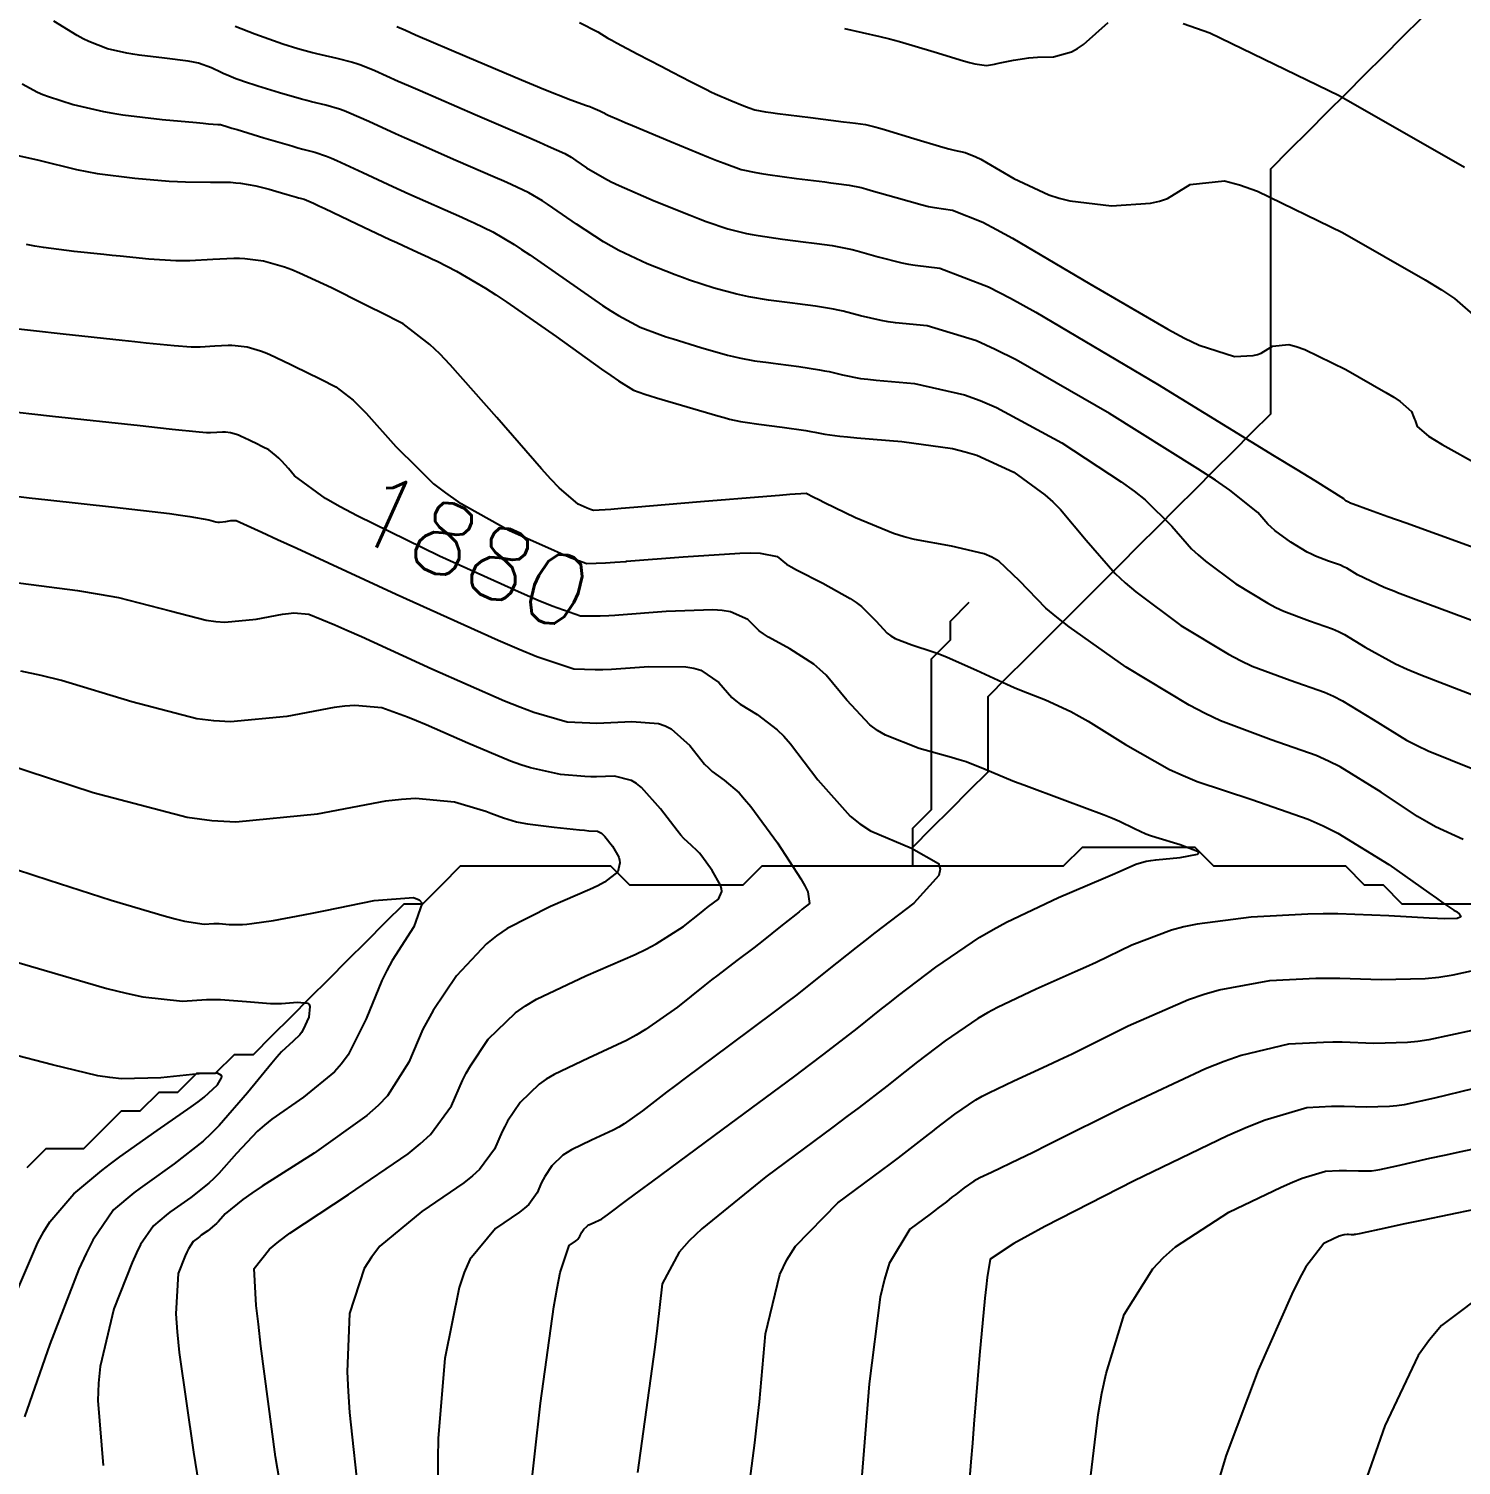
# Model space of a CAD drawing. Header units: metres. Extents: x 837117 to 838479, y 1189012 to 1191015.
# Drawn here: x 838289.9 to 838366, y 1189108.7 to 1189184.9 of the extents above; entities that cross this region are included whole.
import ezdxf

# ---------------------------------------------------------------- set-up
doc = ezdxf.new("R2010")
doc.units = ezdxf.units.M
doc.header["$LTSCALE"] = 0.3
for name, color, linetype in [('COTAS 10', 1, 'Continuous'), ('COTAS INT', 252, 'Continuous'), ('DRENAJE', 5, 'Continuous')]:
    doc.layers.add(name, color=color, linetype=linetype)
doc.styles.get("Standard").update_dxf_attribs({"font": 'simplex.shx'})

msp = doc.modelspace()

# ---------------------------------------------------------------- linework, layer by layer
at = {"layer": 'COTAS 10'}
for points in [[(838367.559, 1189153.093), (838363.411, 1189154.628), (838362.572, 1189154.954), (838362.47, 1189154.996), (838361.868, 1189155.238), (838360.444, 1189155.908), (838359.876, 1189156.257), (838359.712, 1189156.339), (838359.545, 1189156.414), (838358.915, 1189156.633), (838358.212, 1189156.896), (838357.998, 1189156.999), (838357.775, 1189157.116), (838356.901, 1189157.646), (838356.067, 1189158.262), (838355.87, 1189158.432), (838355.688, 1189158.602), (838355.151, 1189159.216), (838353.677, 1189160.395), (838352.905, 1189160.922), (838351.974, 1189161.535), (838347.294, 1189164.47), (838342.335, 1189167.313), (838341.228, 1189167.867), (838340.236, 1189168.32), (838337.618, 1189169.117), (838335.939, 1189169.281), (838335.541, 1189169.337), (838335.171, 1189169.396), (838334.075, 1189169.645), (838333.157, 1189169.893), (838332.9, 1189169.951), (838332.642, 1189170.005), (838331.697, 1189170.162), (838330.734, 1189170.289), (838330.464, 1189170.324), (838330.192, 1189170.359), (838329.198, 1189170.484), (838328.146, 1189170.657), (838327.837, 1189170.722), (838327.521, 1189170.794), (838326.318, 1189171.116), (838325.011, 1189171.539), (838324.63, 1189171.674), (838324.24, 1189171.818), (838322.763, 1189172.403), (838321.254, 1189173.115), (838320.845, 1189173.338), (838320.439, 1189173.572), (838319.004, 1189174.513), (838317.758, 1189175.385), (838317.472, 1189175.576), (838317.21, 1189175.745), (838316.477, 1189176.176), (838315.54, 1189176.615), (838315.149, 1189176.789), (838314.702, 1189176.987), (838312.614, 1189177.895), (838310.409, 1189178.854), (838309.888, 1189179.085), (838309.406, 1189179.301), (838307.99, 1189179.953), (838306.933, 1189180.424), (838306.678, 1189180.524), (838306.439, 1189180.612), (838305.711, 1189180.821), (838304.955, 1189180.999), (838304.699, 1189181.067), (838304.422, 1189181.143), (838303.251, 1189181.484), (838302.103, 1189181.838), (838301.84, 1189181.921), (838301.601, 1189181.998), (838300.938, 1189182.223), (838300.431, 1189182.424), (838300.291, 1189182.485), (838300.15, 1189182.549), (838299.643, 1189182.801), (838298.951, 1189183.043), (838298.695, 1189183.101), (838298.41, 1189183.155), (838297.145, 1189183.317), (838295.8, 1189183.477), (838295.464, 1189183.529), (838295.145, 1189183.586), (838294.124, 1189183.819), (838293.13, 1189184.2), (838292.828, 1189184.349), (838292.514, 1189184.517), (838291.28, 1189185.282)], [(838316.503, 1189106.588), (838317.094, 1189111.955), (838317.805, 1189117.071), (838317.975, 1189118.069), (838318.134, 1189118.885), (838318.614, 1189120.32), (838318.95, 1189120.55), (838319.018, 1189120.605), (838319.076, 1189120.658), (838319.194, 1189120.819), (838319.255, 1189120.961), (838319.276, 1189121.002), (838319.3, 1189121.042), (838319.4, 1189121.193), (838319.552, 1189121.34), (838319.609, 1189121.379), (838319.671, 1189121.417), (838319.948, 1189121.548), (838320.249, 1189121.687), (838320.328, 1189121.731), (838320.403, 1189121.776), (838320.659, 1189121.956), (838321.737, 1189122.765), (838322.332, 1189123.207), (838323.056, 1189123.742), (838326.74, 1189126.462), (838330.588, 1189129.317), (838331.415, 1189129.937), (838332.139, 1189130.484), (838333.893, 1189131.844), (838335.192, 1189132.878), (838335.629, 1189133.219), (838336.1, 1189133.583), (838338.082, 1189135.097), (838340.416, 1189136.678), (838341.11, 1189137.085), (838341.825, 1189137.478), (838344.576, 1189138.787), (838346.961, 1189139.803), (838347.444, 1189140.01), (838347.85, 1189140.186), (838348.677, 1189140.558), (838349.237, 1189140.712), (838349.475, 1189140.751), (838349.748, 1189140.789), (838351.033, 1189140.913), (838351.958, 1189141.086), (838352.005, 1189141.154), (838351.96, 1189141.232), (838351.039, 1189141.586), (838349.747, 1189141.969), (838349.467, 1189142.063), (838349.221, 1189142.154), (838348.616, 1189142.439), (838347.814, 1189142.824), (838347.445, 1189142.976), (838347.012, 1189143.148), (838344.914, 1189143.936), (838342.737, 1189144.747), (838342.254, 1189144.933), (838341.822, 1189145.104), (838340.695, 1189145.582), (838339.675, 1189145.98), (838339.312, 1189146.099), (838338.914, 1189146.221), (838337.182, 1189146.696), (838335.4, 1189147.393), (838334.971, 1189147.655), (838334.569, 1189147.947), (838333.345, 1189149.251), (838332.248, 1189150.582), (838331.926, 1189150.891), (838331.595, 1189151.173), (838330.331, 1189151.978), (838329.188, 1189152.603), (838328.934, 1189152.772), (838328.705, 1189152.94), (838328.104, 1189153.531), (838327.178, 1189153.949), (838326.746, 1189154.008), (838326.237, 1189154.041), (838323.764, 1189153.954), (838321.258, 1189153.765), (838321.05, 1189153.753), (838320.729, 1189153.734), (838320.272, 1189153.713), (838319.216, 1189153.715), (838317.712, 1189154.242), (838316.972, 1189154.551), (838316.093, 1189154.932), (838311.748, 1189156.898), (838307.368, 1189159.031), (838306.467, 1189159.516), (838305.7, 1189159.956), (838304.052, 1189161.167), (838303.721, 1189161.542), (838303.375, 1189161.931), (838303.22, 1189162.09), (838303.079, 1189162.227), (838302.687, 1189162.529), (838302.345, 1189162.702), (838302.236, 1189162.757), (838302.119, 1189162.815), (838301.645, 1189163.05), (838301.18, 1189163.265), (838301.069, 1189163.31), (838300.965, 1189163.349), (838300.657, 1189163.44), (838300.388, 1189163.474), (838300.309, 1189163.477), (838300.229, 1189163.479), (838299.922, 1189163.462), (838299.586, 1189163.444), (838299.486, 1189163.443), (838299.384, 1189163.445), (838298.991, 1189163.47), (838297.548, 1189163.621), (838296.783, 1189163.704), (838295.86, 1189163.803), (838291.208, 1189164.308), (838286.511, 1189164.833)], [(838289.299, 1189140.281), (838290.159, 1189139.992), (838291.034, 1189139.701), (838294.317, 1189138.647), (838297.132, 1189137.807), (838297.712, 1189137.651), (838298.204, 1189137.53), (838299.259, 1189137.37), (838299.759, 1189137.405), (838299.902, 1189137.406), (838300.047, 1189137.403), (838300.586, 1189137.363), (838301.28, 1189137.356), (838301.523, 1189137.375), (838301.787, 1189137.402), (838302.924, 1189137.573), (838304.523, 1189137.874), (838305.078, 1189137.983), (838305.683, 1189138.104), (838308.271, 1189138.634), (838310.364, 1189138.785), (838310.655, 1189138.667), (838310.821, 1189138.48), (838310.379, 1189137.226), (838309.226, 1189135.441), (838308.943, 1189134.919), (838308.676, 1189134.385), (838307.843, 1189132.357), (838306.891, 1189130.436), (838306.549, 1189129.971), (838306.173, 1189129.534), (838304.53, 1189128.193), (838302.848, 1189127.034), (838302.447, 1189126.711), (838302.075, 1189126.388), (838300.964, 1189125.214), (838300.029, 1189124.139), (838299.768, 1189123.878), (838299.506, 1189123.632), (838298.551, 1189122.878), (838297.662, 1189122.252), (838297.441, 1189122.088), (838297.231, 1189121.927), (838296.564, 1189121.378), (838295.881, 1189120.382), (838295.66, 1189119.94), (838295.426, 1189119.425), (838294.469, 1189116.966), (838293.744, 1189113.908), (838293.656, 1189113.016), (838293.618, 1189112.104), (838293.887, 1189108.648)], [(838346.113, 1189106.662), (838346.681, 1189111.369), (838346.883, 1189112.493), (838347.105, 1189113.538), (838348.067, 1189116.662), (838349.583, 1189119.086), (838350.153, 1189119.69), (838350.789, 1189120.264), (838353.628, 1189122.097), (838356.401, 1189123.428), (838356.994, 1189123.687), (838357.512, 1189123.898), (838358.752, 1189124.265), (838359.476, 1189124.302), (838359.668, 1189124.305), (838359.856, 1189124.305), (838360.507, 1189124.281), (838361.198, 1189124.296), (838361.412, 1189124.32), (838361.636, 1189124.354), (838362.527, 1189124.547), (838364.286, 1189124.956), (838365.057, 1189125.124), (838365.952, 1189125.316), (838370.21, 1189126.211)]]:
    msp.add_lwpolyline(points, dxfattribs=at)
at = {"layer": 'COTAS INT'}
for points in [[(838319.165, 1189185.208), (838320.139, 1189184.712), (838320.676, 1189184.386), (838320.892, 1189184.264), (838321.137, 1189184.129), (838322.268, 1189183.528), (838323.498, 1189182.885), (838323.807, 1189182.724), (838324.102, 1189182.571), (838325.053, 1189182.076), (838325.905, 1189181.65), (838326.138, 1189181.539), (838326.369, 1189181.432), (838327.195, 1189181.071), (838327.887, 1189180.787), (838328.035, 1189180.728), (838328.163, 1189180.678), (838328.468, 1189180.569), (838329.031, 1189180.474), (838329.321, 1189180.433), (838329.671, 1189180.386), (838331.421, 1189180.164), (838333.167, 1189179.947), (838333.515, 1189179.904), (838333.803, 1189179.868), (838334.351, 1189179.798), (838334.843, 1189179.671), (838335.096, 1189179.599), (838335.398, 1189179.51), (838336.911, 1189179.056), (838338.448, 1189178.601), (838338.766, 1189178.513), (838339.038, 1189178.441), (838339.631, 1189178.314), (838340.203, 1189178.089), (838340.461, 1189177.954), (838340.763, 1189177.789), (838342.213, 1189176.93), (838344.064, 1189176.062), (838344.617, 1189175.891), (838345.189, 1189175.749), (838347.402, 1189175.486), (838349.46, 1189175.618), (838349.933, 1189175.726), (838350.364, 1189175.864), (838351.573, 1189176.619), (838353.382, 1189176.809), (838354.191, 1189176.591), (838355.134, 1189176.255), (838359.655, 1189174.066), (838364.04, 1189171.563), (838364.898, 1189171.029), (838365.601, 1189170.565), (838366.854, 1189169.462)], [(838333.236, 1189184.888), (838335.107, 1189184.47), (838335.623, 1189184.339), (838336.138, 1189184.201), (838337.989, 1189183.646), (838339.536, 1189183.172), (838339.859, 1189183.086), (838340.137, 1189183.018), (838340.763, 1189182.935), (838341.183, 1189183.003), (838341.332, 1189183.03), (838341.495, 1189183.061), (838342.202, 1189183.206), (838343.011, 1189183.337), (838343.239, 1189183.36), (838343.469, 1189183.377), (838344.313, 1189183.389), (838345.279, 1189183.653), (838345.585, 1189183.828), (838345.909, 1189184.047), (838347.218, 1189185.207)], [(838351.189, 1189185.164), (838352.619, 1189184.656), (838359.476, 1189181.336), (838366.128, 1189177.539)], [(838300.892, 1189185.016), (838301.942, 1189184.601), (838302.931, 1189184.25), (838303.183, 1189184.164), (838303.427, 1189184.082), (838304.229, 1189183.827), (838304.997, 1189183.613), (838305.218, 1189183.556), (838305.444, 1189183.502), (838306.291, 1189183.316), (838307.131, 1189183.109), (838307.352, 1189183.041), (838307.569, 1189182.967), (838308.308, 1189182.662), (838309.555, 1189182.099), (838310.091, 1189181.863), (838310.71, 1189181.593), (838313.635, 1189180.327), (838316.473, 1189179.101), (838317.037, 1189178.856), (838317.505, 1189178.652), (838318.392, 1189178.254), (838318.726, 1189178.058), (838318.846, 1189177.98), (838318.977, 1189177.893), (838319.545, 1189177.495), (838320.487, 1189176.946), (838320.853, 1189176.764), (838321.264, 1189176.569), (838323.13, 1189175.754), (838325.045, 1189174.979), (838325.487, 1189174.808), (838325.892, 1189174.656), (838327.035, 1189174.267), (838328.024, 1189174.021), (838328.332, 1189173.959), (838328.654, 1189173.9), (838329.939, 1189173.711), (838331.184, 1189173.555), (838331.481, 1189173.518), (838331.757, 1189173.482), (838332.582, 1189173.374), (838333.376, 1189173.227), (838333.632, 1189173.167), (838333.904, 1189173.098), (838335.02, 1189172.782), (838336.264, 1189172.465), (838336.616, 1189172.395), (838336.972, 1189172.334), (838338.289, 1189172.182), (838340.875, 1189171.179), (838342.031, 1189170.581), (838343.378, 1189169.844), (838349.835, 1189166.028), (838356.034, 1189162.224), (838357.22, 1189161.495), (838358.174, 1189160.907), (838359.704, 1189159.952), (838359.737, 1189159.915), (838359.748, 1189159.904), (838359.76, 1189159.894), (838359.811, 1189159.856), (838359.864, 1189159.824), (838359.878, 1189159.817), (838359.891, 1189159.811), (838359.934, 1189159.795), (838359.972, 1189159.781), (838359.982, 1189159.777), (838359.992, 1189159.772), (838360.027, 1189159.75), (838361.279, 1189159.289), (838362.056, 1189159.006), (838363.021, 1189158.657), (838368.059, 1189156.836)], [(838309.481, 1189184.993), (838309.932, 1189184.797), (838310.475, 1189184.562), (838313.211, 1189183.382), (838316.087, 1189182.159), (838316.72, 1189181.896), (838317.281, 1189181.666), (838318.715, 1189181.11), (838319.541, 1189180.811), (838319.719, 1189180.744), (838319.874, 1189180.683), (838320.25, 1189180.519), (838320.459, 1189180.41), (838320.51, 1189180.384), (838320.556, 1189180.36), (838320.697, 1189180.286), (838321.269, 1189180.038), (838321.588, 1189179.904), (838321.976, 1189179.741), (838323.957, 1189178.914), (838326.02, 1189178.069), (838326.46, 1189177.893), (838326.843, 1189177.744), (838327.751, 1189177.418), (838328.527, 1189177.247), (838328.827, 1189177.196), (838329.162, 1189177.143), (838330.68, 1189176.937), (838332.176, 1189176.751), (838332.498, 1189176.711), (838332.78, 1189176.675), (838333.467, 1189176.586), (838334.109, 1189176.449), (838334.364, 1189176.383), (838334.651, 1189176.304), (838335.966, 1189175.919), (838337.356, 1189175.533), (838337.691, 1189175.454), (838338.005, 1189175.388), (838338.96, 1189175.248), (838340.571, 1189174.614), (838341.299, 1189174.235), (838342.149, 1189173.768), (838346.237, 1189171.348), (838350.386, 1189168.934), (838351.275, 1189168.47), (838352.051, 1189168.096), (838353.913, 1189167.483), (838354.907, 1189167.547), (838355.135, 1189167.599), (838355.344, 1189167.666), (838355.928, 1189168.03), (838356.802, 1189168.122), (838357.193, 1189168.017), (838357.649, 1189167.855), (838359.833, 1189166.797), (838361.952, 1189165.587), (838362.367, 1189165.329), (838362.706, 1189165.105), (838363.312, 1189164.572), (838363.431, 1189164.258), (838363.464, 1189164.172), (838363.498, 1189164.086), (838363.619, 1189163.778), (838364.207, 1189163.271), (838364.535, 1189163.061), (838364.934, 1189162.819), (838366.969, 1189161.693)], [(838289.595, 1189181.951), (838290.408, 1189181.513), (838290.689, 1189181.395), (838290.995, 1189181.277), (838292.299, 1189180.86), (838293.913, 1189180.489), (838294.414, 1189180.4), (838294.938, 1189180.317), (838297.025, 1189180.068), (838298.84, 1189179.899), (838299.192, 1189179.867), (838299.48, 1189179.841), (838299.975, 1189179.801), (838300.04, 1189179.8), (838300.057, 1189179.799), (838300.072, 1189179.798), (838300.122, 1189179.789), (838300.501, 1189179.676), (838300.724, 1189179.609), (838300.999, 1189179.526), (838302.418, 1189179.098), (838303.9, 1189178.657), (838304.215, 1189178.567), (838304.489, 1189178.49), (838305.131, 1189178.326), (838305.747, 1189178.114), (838306.004, 1189178.008), (838306.298, 1189177.88), (838307.673, 1189177.245), (838309.258, 1189176.502), (838309.686, 1189176.307), (838310.108, 1189176.116), (838312.93, 1189174.873), (838313.261, 1189174.722), (838313.574, 1189174.577), (838314.563, 1189174.097), (838315.694, 1189173.433), (838316.097, 1189173.172), (838316.54, 1189172.876), (838318.463, 1189171.53), (838320.391, 1189170.198), (838320.836, 1189169.911), (838321.244, 1189169.66), (838322.395, 1189169.052), (838323.436, 1189168.657), (838323.773, 1189168.541), (838324.131, 1189168.421), (838325.601, 1189167.965), (838327.018, 1189167.567), (838327.342, 1189167.484), (838327.637, 1189167.414), (838328.457, 1189167.258), (838329.2, 1189167.163), (838329.447, 1189167.131), (838329.711, 1189167.097), (838330.812, 1189166.95), (838331.908, 1189166.782), (838332.168, 1189166.735), (838332.41, 1189166.687), (838333.13, 1189166.508), (838334.079, 1189166.328), (838334.466, 1189166.278), (838334.907, 1189166.228), (838336.947, 1189166.051), (838339.598, 1189165.462), (838340.425, 1189165.154), (838341.291, 1189164.782), (838344.752, 1189162.913), (838347.913, 1189160.845), (838348.59, 1189160.348), (838349.18, 1189159.884), (838350.598, 1189158.481), (838351.639, 1189157.29), (838351.993, 1189156.96), (838352.375, 1189156.629), (838353.991, 1189155.436), (838355.686, 1189154.408), (838356.117, 1189154.182), (838356.533, 1189153.982), (838357.897, 1189153.472), (838359.117, 1189153.047), (838359.441, 1189152.901), (838359.759, 1189152.742), (838360.861, 1189152.065), (838362.458, 1189151.188), (838363.089, 1189150.902), (838363.801, 1189150.599), (838367.058, 1189149.35)], [(838288.253, 1189178.399), (838290.473, 1189177.901), (838292.477, 1189177.412), (838293.03, 1189177.302), (838293.583, 1189177.204), (838295.574, 1189176.944), (838297.398, 1189176.799), (838297.846, 1189176.774), (838298.268, 1189176.756), (838299.586, 1189176.742), (838300.659, 1189176.729), (838300.927, 1189176.711), (838301.182, 1189176.686), (838301.998, 1189176.541), (838302.699, 1189176.358), (838302.883, 1189176.308), (838303.061, 1189176.258), (838303.665, 1189176.082), (838304.149, 1189175.939), (838304.252, 1189175.909), (838304.341, 1189175.884), (838304.551, 1189175.83), (838305.055, 1189175.617), (838305.33, 1189175.491), (838305.663, 1189175.336), (838307.355, 1189174.536), (838309.11, 1189173.704), (838309.483, 1189173.529), (838309.807, 1189173.377), (838310.57, 1189173.03), (838311.158, 1189172.759), (838311.372, 1189172.656), (838311.609, 1189172.54), (838312.649, 1189172.019), (838314.178, 1189171.121), (838314.723, 1189170.767), (838315.321, 1189170.368), (838317.922, 1189168.548), (838320.343, 1189166.824), (838320.828, 1189166.485), (838321.233, 1189166.206), (838322.028, 1189165.701), (838322.631, 1189165.496), (838322.915, 1189165.407), (838323.25, 1189165.304), (838324.884, 1189164.814), (838326.515, 1189164.34), (838326.848, 1189164.247), (838327.129, 1189164.171), (838327.716, 1189164.032), (838328.209, 1189163.968), (838328.43, 1189163.938), (838328.688, 1189163.904), (838329.928, 1189163.737), (838331.174, 1189163.56), (838331.437, 1189163.519), (838331.663, 1189163.481), (838332.184, 1189163.372), (838332.987, 1189163.259), (838333.391, 1189163.219), (838333.874, 1189163.175), (838336.276, 1189162.985), (838338.96, 1189162.604), (838339.622, 1189162.44), (838340.247, 1189162.251), (838342.211, 1189161.355), (838343.852, 1189160.156), (838344.275, 1189159.775), (838344.684, 1189159.373), (838346.045, 1189157.745), (838347.59, 1189155.977), (838348.115, 1189155.487), (838348.682, 1189154.997), (838351.081, 1189153.225), (838353.597, 1189151.7), (838354.237, 1189151.365), (838354.854, 1189151.067), (838356.879, 1189150.31), (838358.689, 1189149.68), (838359.17, 1189149.463), (838359.643, 1189149.228), (838361.277, 1189148.223), (838363.047, 1189147.137), (838363.605, 1189146.85), (838364.192, 1189146.57), (838366.558, 1189145.607)], [(838366.058, 1189141.864), (838364.582, 1189142.541), (838364.121, 1189142.798), (838363.636, 1189143.086), (838361.694, 1189144.38), (838359.527, 1189145.713), (838358.9, 1189146.025), (838358.262, 1189146.313), (838355.86, 1189147.149), (838353.175, 1189148.153), (838352.357, 1189148.547), (838351.507, 1189148.991), (838348.171, 1189151.015), (838345.146, 1189153.148), (838344.492, 1189153.661), (838343.918, 1189154.141), (838342.511, 1189155.593), (838341.417, 1189156.624), (838341.041, 1189156.838), (838340.634, 1189157.021), (838338.899, 1189157.424), (838336.938, 1189157.778), (838336.389, 1189157.93), (838335.836, 1189158.106), (838333.817, 1189158.936), (838332.174, 1189159.731), (838331.86, 1189159.885), (838331.606, 1189160.01), (838331.194, 1189160.219), (838330.325, 1189160.164), (838329.782, 1189160.122), (838329.109, 1189160.068), (838325.585, 1189159.776), (838322.053, 1189159.481), (838321.373, 1189159.425), (838320.823, 1189159.381), (838319.914, 1189159.314), (838319.75, 1189159.372), (838319.67, 1189159.405), (838319.574, 1189159.447), (838319.099, 1189159.661), (838318.089, 1189160.527), (838317.654, 1189160.98), (838317.153, 1189161.524), (838314.785, 1189164.257), (838312.314, 1189167.047), (838311.749, 1189167.628), (838311.235, 1189168.125), (838309.806, 1189169.227), (838308.558, 1189169.858), (838308.158, 1189170.059), (838307.734, 1189170.27), (838306.004, 1189171.129), (838304.304, 1189171.913), (838303.899, 1189172.079), (838303.523, 1189172.222), (838302.398, 1189172.551), (838301.415, 1189172.676), (838301.128, 1189172.689), (838300.834, 1189172.694), (838299.716, 1189172.634), (838298.489, 1189172.566), (838298.125, 1189172.565), (838297.752, 1189172.572), (838296.319, 1189172.661), (838294.798, 1189172.807), (838294.369, 1189172.85), (838293.937, 1189172.894), (838292.349, 1189173.062), (838290.729, 1189173.276), (838290.277, 1189173.348), (838289.823, 1189173.427)], [(838288.62, 1189169.054), (838291.779, 1189168.685), (838294.899, 1189168.349), (838295.576, 1189168.277), (838296.173, 1189168.214), (838297.655, 1189168.065), (838298.568, 1189168.009), (838298.806, 1189168.004), (838299.037, 1189168.005), (838299.819, 1189168.048), (838300.531, 1189168.086), (838300.719, 1189168.083), (838300.902, 1189168.075), (838301.528, 1189167.996), (838302.244, 1189167.786), (838302.484, 1189167.694), (838302.742, 1189167.589), (838303.825, 1189167.089), (838304.927, 1189166.543), (838305.197, 1189166.408), (838305.452, 1189166.28), (838306.247, 1189165.878), (838307.157, 1189165.176), (838307.484, 1189164.859), (838307.845, 1189164.489), (838309.418, 1189162.712), (838310.558, 1189161.593), (838311.426, 1189160.74), (838312.06, 1189160.248), (838312.729, 1189159.779), (838315.424, 1189158.28), (838317.833, 1189157.189), (838318.321, 1189156.978), (838318.731, 1189156.807), (838319.565, 1189156.515), (838320.548, 1189156.547), (838321.051, 1189156.58), (838321.622, 1189156.621), (838321.655, 1189156.623), (838324.674, 1189156.865), (838327.673, 1189157.054), (838328.264, 1189157.065), (838328.752, 1189157.057), (838329.649, 1189156.875), (838330.156, 1189156.475), (838330.397, 1189156.329), (838330.681, 1189156.167), (838332.074, 1189155.457), (838333.526, 1189154.659), (838333.847, 1189154.442), (838334.135, 1189154.227), (838334.883, 1189153.466), (838335.494, 1189152.813), (838335.695, 1189152.667), (838335.91, 1189152.536), (838336.801, 1189152.188), (838337.924, 1189151.829), (838338.285, 1189151.692), (838338.669, 1189151.537), (838340.235, 1189150.841), (838341.835, 1189150.112), (838342.239, 1189149.936), (838342.627, 1189149.772), (838343.888, 1189149.277), (838345.239, 1189148.657), (838345.684, 1189148.415), (838346.159, 1189148.142), (838348.13, 1189146.902), (838350.48, 1189145.579), (838351.194, 1189145.254), (838351.936, 1189144.947), (838354.842, 1189143.988), (838357.834, 1189142.946), (838358.629, 1189142.587), (838359.41, 1189142.198), (838362.111, 1189140.538), (838364.225, 1189139.036), (838364.637, 1189138.746), (838364.973, 1189138.512), (838365.558, 1189138.121), (838365.66, 1189138.068), (838365.691, 1189138.047), (838365.724, 1189138.023), (838365.856, 1189137.912), (838365.924, 1189137.795), (838365.917, 1189137.768), (838365.899, 1189137.742), (838365.74, 1189137.668), (838365.041, 1189137.654), (838364.683, 1189137.666), (838364.254, 1189137.686), (838362.109, 1189137.819), (838359.401, 1189137.918), (838358.617, 1189137.917), (838357.817, 1189137.903), (838354.806, 1189137.751), (838351.944, 1189137.381), (838351.239, 1189137.231), (838350.572, 1189137.06), (838348.479, 1189136.268), (838346.577, 1189135.344), (838346.029, 1189135.09), (838345.473, 1189134.837), (838343.392, 1189133.927), (838341.353, 1189132.956), (838340.823, 1189132.664), (838340.309, 1189132.363), (838338.578, 1189131.191), (838337.109, 1189130.069), (838336.76, 1189129.799), (838336.436, 1189129.546), (838335.473, 1189128.779), (838334.003, 1189127.646), (838333.359, 1189127.162), (838332.613, 1189126.604), (838329.063, 1189123.974), (838325.65, 1189121.209), (838324.99, 1189120.566), (838324.454, 1189119.977), (838323.546, 1189118.291), (838323.286, 1189115.944), (838323.158, 1189114.937), (838323.006, 1189113.775), (838322.252, 1189108.291)], [(838288.983, 1189160.109), (838289.972, 1189160), (838290.958, 1189159.891), (838294.499, 1189159.499), (838297.409, 1189159.156), (838297.998, 1189159.078), (838298.494, 1189159.008), (838299.499, 1189158.818), (838299.875, 1189158.72), (838299.974, 1189158.707), (838300.07, 1189158.701), (838300.397, 1189158.733), (838300.671, 1189158.785), (838300.733, 1189158.792), (838300.79, 1189158.796), (838300.947, 1189158.782), (838302.322, 1189158.163), (838303.146, 1189157.786), (838304.163, 1189157.318), (838309.439, 1189154.885), (838314.858, 1189152.441), (838315.965, 1189151.966), (838316.902, 1189151.58), (838318.867, 1189150.916), (838319.996, 1189150.879), (838320.407, 1189150.889), (838320.861, 1189150.907), (838322.853, 1189151.043), (838324.801, 1189151.028), (838325.228, 1189150.951), (838325.605, 1189150.842), (838326.559, 1189150.187), (838327.255, 1189149.405), (838327.471, 1189149.216), (838327.696, 1189149.039), (838328.588, 1189148.499), (838329.664, 1189147.688), (838330.004, 1189147.339), (838330.362, 1189146.937), (838331.808, 1189145.037), (838333.523, 1189143.11), (838334.05, 1189142.692), (838334.601, 1189142.323), (838336.78, 1189141.404), (838338.215, 1189140.595), (838338.296, 1189140.295), (838338.241, 1189139.962), (838336.9, 1189138.484), (838334.838, 1189136.905), (838334.327, 1189136.509), (838333.843, 1189136.13), (838332.312, 1189134.908), (838330.691, 1189133.628), (838330.149, 1189133.213), (838329.567, 1189132.771), (838327.131, 1189130.953), (838324.781, 1189129.208), (838324.254, 1189128.811), (838323.78, 1189128.452), (838322.514, 1189127.467), (838321.54, 1189126.779), (838321.25, 1189126.606), (838320.952, 1189126.441), (838319.8, 1189125.91), (838318.744, 1189125.41), (838318.506, 1189125.265), (838318.291, 1189125.116), (838317.708, 1189124.553), (838317.327, 1189123.979), (838317.238, 1189123.824), (838317.156, 1189123.67), (838316.924, 1189123.127), (838316.472, 1189122.51), (838316.253, 1189122.31), (838315.993, 1189122.098), (838314.711, 1189121.223), (838313.358, 1189119.585), (838313.052, 1189118.89), (838312.776, 1189118.092), (838312.029, 1189114.338), (838311.676, 1189110.108), (838311.649, 1189109.008), (838311.652, 1189107.939)], [(838287.454, 1189155.738), (838292.539, 1189155.075), (838293.681, 1189154.887), (838294.708, 1189154.698), (838297.454, 1189153.996), (838299.367, 1189153.494), (838299.868, 1189153.431), (838300.357, 1189153.4), (838302.019, 1189153.561), (838303.41, 1189153.827), (838303.727, 1189153.863), (838304.015, 1189153.882), (838304.813, 1189153.812), (838306.182, 1189153.261), (838306.831, 1189152.977), (838307.598, 1189152.636), (838311.34, 1189150.927), (838315.182, 1189149.229), (838316.011, 1189148.895), (838316.738, 1189148.62), (838318.517, 1189148.116), (838319.721, 1189148.046), (838320.085, 1189148.044), (838320.463, 1189148.049), (838321.942, 1189148.132), (838323.366, 1189148.014), (838323.71, 1189147.894), (838324.032, 1189147.735), (838325.014, 1189146.844), (838325.805, 1189145.87), (838326.008, 1189145.66), (838326.203, 1189145.475), (838326.846, 1189145.02), (838327.641, 1189144.335), (838327.931, 1189144.004), (838328.252, 1189143.613), (838329.667, 1189141.69), (838330.912, 1189139.784), (838331.126, 1189139.403), (838331.283, 1189139.086), (838331.38, 1189138.471), (838330.977, 1189138.161), (838330.819, 1189138.036), (838330.642, 1189137.895), (838329.835, 1189137.242), (838328.911, 1189136.503), (838328.659, 1189136.306), (838328.409, 1189136.113), (838327.522, 1189135.444), (838326.506, 1189134.674), (838326.175, 1189134.416), (838325.823, 1189134.139), (838324.37, 1189132.979), (838322.677, 1189131.781), (838322.173, 1189131.481), (838321.654, 1189131.195), (838319.653, 1189130.272), (838317.818, 1189129.403), (838317.403, 1189129.15), (838317.029, 1189128.891), (838316.017, 1189127.913), (838315.354, 1189126.915), (838315.199, 1189126.645), (838315.058, 1189126.378), (838314.654, 1189125.434), (838313.869, 1189124.363), (838313.488, 1189124.016), (838313.035, 1189123.646), (838310.808, 1189122.126), (838308.582, 1189120.284), (838308.129, 1189119.712), (838307.748, 1189119.113), (838306.964, 1189116.722), (838306.849, 1189113.627), (838306.889, 1189112.583), (838306.961, 1189111.459), (838307.481, 1189106.722)], [(838304.165, 1189102.501), (838303.042, 1189109.106), (838302.269, 1189114.978), (838302.129, 1189116.159), (838302.021, 1189117.147), (838301.899, 1189119.106), (838302.72, 1189120.133), (838303.207, 1189120.534), (838303.806, 1189120.984), (838306.905, 1189123.028), (838310.078, 1189125.194), (838310.722, 1189125.721), (838311.265, 1189126.216), (838312.383, 1189127.742), (838312.959, 1189129.086), (838313.161, 1189129.467), (838313.381, 1189129.852), (838314.326, 1189131.272), (838315.768, 1189132.667), (838316.301, 1189133.035), (838316.891, 1189133.396), (838319.506, 1189134.634), (838322.12, 1189135.758), (838322.711, 1189136.046), (838323.244, 1189136.325), (838324.687, 1189137.249), (838325.619, 1189137.995), (838325.83, 1189138.162), (838326.02, 1189138.311), (838326.537, 1189138.704), (838326.721, 1189139.108), (838326.701, 1189139.264), (838326.651, 1189139.439), (838326.214, 1189140.229), (838325.657, 1189140.987), (838325.53, 1189141.141), (838325.416, 1189141.271), (838325.103, 1189141.541), (838324.71, 1189141.91), (838324.545, 1189142.103), (838324.355, 1189142.335), (838323.469, 1189143.5), (838322.459, 1189144.628), (838322.192, 1189144.837), (838321.93, 1189145.001), (838321.031, 1189145.221), (838320.066, 1189145.191), (838319.763, 1189145.198), (838319.445, 1189145.212), (838318.168, 1189145.317), (838316.574, 1189145.66), (838316.057, 1189145.824), (838315.506, 1189146.018), (838313.241, 1189146.969), (838311.032, 1189147.953), (838310.516, 1189148.169), (838310.043, 1189148.359), (838308.678, 1189148.842), (838307.241, 1189148.968), (838306.721, 1189148.934), (838306.149, 1189148.87), (838303.641, 1189148.39), (838300.644, 1189148.099), (838299.763, 1189148.155), (838298.859, 1189148.269), (838295.409, 1189149.173), (838291.688, 1189150.301), (838290.613, 1189150.557), (838289.52, 1189150.789)], [(838288.669, 1189145.905), (838293.364, 1189144.35), (838298.351, 1189143.043), (838299.657, 1189142.878), (838300.931, 1189142.798), (838305.263, 1189143.218), (838308.887, 1189143.912), (838309.715, 1189144.004), (838310.466, 1189144.053), (838312.543, 1189143.871), (838313.903, 1189143.457), (838314.202, 1189143.36), (838314.467, 1189143.271), (838315.142, 1189143.011), (838315.83, 1189142.807), (838316.102, 1189142.753), (838316.41, 1189142.7), (838317.819, 1189142.517), (838319.169, 1189142.378), (838319.441, 1189142.353), (838319.668, 1189142.333), (838320.12, 1189142.31), (838320.341, 1189142.196), (838320.424, 1189142.12), (838320.515, 1189142.024), (838320.923, 1189141.516), (838321.249, 1189140.92), (838321.29, 1189140.769), (838321.308, 1189140.624), (838321.195, 1189140.15), (838320.495, 1189139.605), (838320.143, 1189139.414), (838319.723, 1189139.206), (838317.635, 1189138.312), (838315.327, 1189137.136), (838314.767, 1189136.75), (838314.242, 1189136.338), (838312.635, 1189134.632), (838311.408, 1189132.788), (838311.122, 1189132.289), (838310.861, 1189131.795), (838310.113, 1189130.049), (838308.982, 1189128.267), (838308.479, 1189127.749), (838307.893, 1189127.22), (838305.091, 1189125.223), (838302.335, 1189123.472), (838301.778, 1189123.099), (838301.311, 1189122.775), (838300.371, 1189122.005), (838300.011, 1189121.592), (838299.911, 1189121.491), (838299.81, 1189121.397), (838299.443, 1189121.107), (838299.101, 1189120.866), (838299.016, 1189120.803), (838298.935, 1189120.741), (838298.678, 1189120.53), (838298.416, 1189120.147), (838298.331, 1189119.977), (838298.241, 1189119.779), (838297.873, 1189118.833), (838297.752, 1189116.696), (838297.818, 1189115.747), (838297.927, 1189114.644), (838298.68, 1189109.369), (838299.525, 1189104.211)], [(838289.309, 1189135.358), (838294.094, 1189133.965), (838295.114, 1189133.712), (838296.002, 1189133.517), (838298.109, 1189133.292), (838299.386, 1189133.381), (838299.751, 1189133.384), (838300.12, 1189133.377), (838301.495, 1189133.275), (838302.767, 1189133.169), (838303.072, 1189133.16), (838303.356, 1189133.16), (838304.212, 1189133.231), (838304.741, 1189133.187), (838304.82, 1189133.114), (838304.869, 1189133.014), (838304.801, 1189132.433), (838304.514, 1189131.78), (838304.426, 1189131.635), (838304.334, 1189131.505), (838303.969, 1189131.163), (838303.361, 1189130.596), (838303.116, 1189130.324), (838302.838, 1189130.001), (838301.556, 1189128.423), (838300.047, 1189126.686), (838299.626, 1189126.264), (838299.202, 1189125.867), (838297.66, 1189124.65), (838296.222, 1189123.639), (838295.866, 1189123.373), (838295.526, 1189123.113), (838294.449, 1189122.226), (838293.346, 1189120.617), (838292.99, 1189119.903), (838292.612, 1189119.072), (838291.066, 1189115.099), (838289.716, 1189111.237)], [(838327.923, 1189105.642), (838328.472, 1189109.864), (838328.599, 1189110.964), (838328.715, 1189112.033), (838329.044, 1189115.642), (838329.789, 1189118.784), (838330.168, 1189119.557), (838330.621, 1189120.289), (838332.88, 1189122.587), (838335.191, 1189124.299), (838335.677, 1189124.662), (838336.096, 1189124.977), (838337.053, 1189125.715), (838337.68, 1189126.214), (838337.891, 1189126.378), (838338.118, 1189126.554), (838339.074, 1189127.285), (838340.201, 1189128.048), (838340.536, 1189128.244), (838340.88, 1189128.434), (838342.208, 1189129.066), (838343.986, 1189129.871), (838344.615, 1189130.17), (838345.303, 1189130.503), (838348.281, 1189131.978), (838351.479, 1189133.375), (838352.306, 1189133.658), (838353.108, 1189133.896), (838355.792, 1189134.379), (838358.232, 1189134.503), (838358.88, 1189134.514), (838359.515, 1189134.515), (838361.709, 1189134.435), (838364.04, 1189134.484), (838364.762, 1189134.566), (838365.517, 1189134.678), (838368.52, 1189135.332)], [(838366.522, 1189131.737), (838364.223, 1189131.237), (838363.645, 1189131.151), (838363.092, 1189131.088), (838361.308, 1189131.05), (838359.629, 1189131.112), (838359.142, 1189131.111), (838358.647, 1189131.102), (838356.779, 1189131.008), (838354.272, 1189130.411), (838353.374, 1189130.085), (838352.386, 1189129.691), (838348.083, 1189127.688), (838344.03, 1189125.661), (838343.201, 1189125.25), (838342.499, 1189124.905), (838341.024, 1189124.205), (838340.408, 1189123.912), (838340.248, 1189123.824), (838340.093, 1189123.733), (838339.571, 1189123.379), (838339.127, 1189123.04), (838339.022, 1189122.958), (838338.924, 1189122.882), (838338.633, 1189122.651), (838338.189, 1189122.308), (838337.995, 1189122.162), (838337.77, 1189121.994), (838336.698, 1189121.2), (838335.592, 1189119.37), (838335.346, 1189118.548), (838335.125, 1189117.59), (838334.542, 1189112.993), (838334.145, 1189108.121)], [(838289.368, 1189118.013), (838290.429, 1189120.488), (838290.746, 1189121.061), (838291.072, 1189121.585), (838292.335, 1189123.073), (838293.822, 1189124.299), (838294.29, 1189124.658), (838294.783, 1189125.025), (838296.768, 1189126.421), (838298.562, 1189127.676), (838298.935, 1189127.954), (838299.254, 1189128.201), (838299.958, 1189128.846), (838300.173, 1189129.215), (838300.184, 1189129.289), (838300.174, 1189129.35), (838299.962, 1189129.471), (838299.29, 1189129.456), (838298.989, 1189129.432), (838298.638, 1189129.4), (838296.959, 1189129.214), (838294.859, 1189129.173), (838294.243, 1189129.232), (838293.613, 1189129.323), (838291.209, 1189129.905), (838288.886, 1189130.511)], [(838366.564, 1189128.642), (838364.525, 1189128.142), (838362.93, 1189127.795), (838362.529, 1189127.735), (838362.145, 1189127.692), (838360.907, 1189127.666), (838359.742, 1189127.708), (838359.405, 1189127.708), (838359.061, 1189127.702), (838357.765, 1189127.636), (838355.545, 1189126.98), (838354.618, 1189126.602), (838353.555, 1189126.138), (838348.591, 1189123.754), (838343.863, 1189121.329), (838342.95, 1189120.839), (838342.209, 1189120.429), (838340.96, 1189119.603), (838340.794, 1189118.633), (838340.736, 1189118.131), (838340.673, 1189117.528), (838340.397, 1189114.509), (838340.094, 1189110.851), (838340.013, 1189109.845), (838339.933, 1189108.843), (838339.656, 1189105.25)], [(838369.381, 1189122.806), (838363.928, 1189121.671), (838362.87, 1189121.45), (838362.008, 1189121.269), (838360.529, 1189120.953), (838360.343, 1189120.912), (838360.296, 1189120.905), (838360.251, 1189120.9), (838360.106, 1189120.897), (838359.97, 1189120.902), (838359.93, 1189120.902), (838359.89, 1189120.901), (838359.739, 1189120.893), (838359.479, 1189120.817), (838359.37, 1189120.772), (838359.246, 1189120.718), (838358.665, 1189120.439), (838357.714, 1189119.2), (838357.356, 1189118.54), (838356.957, 1189117.743), (838355.175, 1189113.721), (838353.479, 1189109.195), (838353.134, 1189108.081)], [(838367.612, 1189118.108), (838364.911, 1189116.08), (838364.268, 1189115.325), (838363.67, 1189114.486), (838361.892, 1189110.758), (838360.581, 1189107.034)]]:
    msp.add_lwpolyline(points, dxfattribs=at)
at = {"layer": 'DRENAJE'}
for points in [[(838363.824, 1189185.427, 0), (838362.824, 1189184.427, 0), (838361.825, 1189183.428, 0), (838360.825, 1189182.428, 0), (838359.825, 1189181.429, 0), (838358.826, 1189180.429, 0), (838357.826, 1189179.429, 0), (838356.826, 1189178.43, 0), (838355.827, 1189177.43, 0), (838355.827, 1189176.43, 0), (838355.827, 1189175.431, 0), (838355.827, 1189174.431, 0), (838355.827, 1189173.431, 0), (838355.827, 1189172.432, 0), (838355.827, 1189171.432, 0), (838355.827, 1189170.432, 0), (838355.827, 1189169.433, 0), (838355.827, 1189168.433, 0), (838355.827, 1189167.433, 0), (838355.827, 1189166.434, 0), (838355.827, 1189165.434, 0), (838355.827, 1189164.434, 0), (838354.827, 1189163.435, 0), (838353.827, 1189162.435, 0), (838352.828, 1189161.435, 0), (838351.828, 1189160.436, 0), (838350.828, 1189159.436, 0), (838349.829, 1189158.436, 0), (838348.829, 1189157.437, 0), (838347.829, 1189156.437, 0), (838346.83, 1189155.437, 0), (838345.83, 1189154.438, 0), (838344.83, 1189153.438, 0), (838343.831, 1189152.438, 0), (838342.831, 1189151.439, 0), (838341.831, 1189150.439, 0), (838340.832, 1189149.439, 0), (838340.832, 1189148.44, 0), (838340.832, 1189147.44, 0), (838340.832, 1189146.44, 0), (838340.832, 1189145.441, 0), (838339.832, 1189144.441, 0), (838338.832, 1189143.441, 0), (838337.833, 1189142.442, 0), (838336.833, 1189141.442, 0)], [(838339.832, 1189154.438, 0), (838338.832, 1189153.438, 0), (838338.832, 1189152.438, 0), (838337.833, 1189151.439, 0), (838337.833, 1189150.439, 0), (838337.833, 1189149.439, 0), (838337.833, 1189148.44, 0), (838337.833, 1189147.44, 0), (838337.833, 1189146.44, 0), (838337.833, 1189145.441, 0), (838337.833, 1189144.441, 0), (838337.833, 1189143.441, 0), (838336.833, 1189142.442, 0), (838336.833, 1189141.442, 0)], [(838366.823, 1189138.443, 0), (838365.823, 1189138.443, 0), (838364.824, 1189138.443, 0), (838363.824, 1189138.443, 0), (838362.824, 1189138.443, 0), (838361.825, 1189139.443, 0), (838360.825, 1189139.443, 0), (838359.825, 1189140.442, 0), (838358.826, 1189140.442, 0), (838357.826, 1189140.442, 0), (838356.826, 1189140.442, 0), (838355.827, 1189140.442, 0), (838354.827, 1189140.442, 0), (838353.827, 1189140.442, 0), (838352.828, 1189140.442, 0), (838351.828, 1189141.442, 0), (838350.828, 1189141.442, 0), (838349.829, 1189141.442, 0), (838348.829, 1189141.442, 0), (838347.829, 1189141.442, 0), (838346.83, 1189141.442, 0), (838345.83, 1189141.442, 0), (838344.83, 1189140.442, 0), (838343.831, 1189140.442, 0), (838342.831, 1189140.442, 0), (838341.831, 1189140.442, 0), (838340.832, 1189140.442, 0), (838339.832, 1189140.442, 0), (838338.832, 1189140.442, 0), (838337.833, 1189140.442, 0), (838336.833, 1189140.442, 0)], [(838336.833, 1189141.442, 0), (838336.833, 1189140.442, 0)], [(838336.833, 1189140.442, 0), (838335.833, 1189140.442, 0), (838334.834, 1189140.442, 0), (838333.834, 1189140.442, 0), (838332.834, 1189140.442, 0), (838331.835, 1189140.442, 0), (838330.835, 1189140.442, 0), (838329.836, 1189140.442, 0), (838328.836, 1189140.442, 0), (838327.836, 1189139.443, 0), (838326.837, 1189139.443, 0), (838325.837, 1189139.443, 0), (838324.837, 1189139.443, 0), (838323.838, 1189139.443, 0), (838322.838, 1189139.443, 0), (838321.838, 1189139.443, 0), (838320.839, 1189140.442, 0), (838319.839, 1189140.442, 0), (838318.839, 1189140.442, 0), (838317.84, 1189140.442, 0), (838316.84, 1189140.442, 0), (838315.84, 1189140.442, 0), (838314.841, 1189140.442, 0), (838313.841, 1189140.442, 0), (838312.841, 1189140.442, 0), (838311.842, 1189139.443, 0), (838310.842, 1189138.443, 0), (838309.842, 1189138.443, 0), (838308.843, 1189137.443, 0), (838307.843, 1189136.444, 0), (838306.843, 1189135.444, 0), (838305.844, 1189134.444, 0), (838304.844, 1189133.445, 0), (838303.844, 1189132.445, 0), (838302.845, 1189131.445, 0), (838301.845, 1189130.446, 0), (838300.845, 1189130.446, 0), (838299.846, 1189129.446, 0), (838298.846, 1189129.446, 0), (838297.846, 1189128.446, 0), (838296.847, 1189128.446, 0), (838295.847, 1189127.447, 0), (838294.847, 1189127.447, 0), (838293.848, 1189126.447, 0), (838292.848, 1189125.447, 0), (838291.848, 1189125.447, 0), (838290.849, 1189125.447, 0), (838289.849, 1189124.448, 0)]]:
    msp.add_polyline3d(points, dxfattribs=at)

# ---------------------------------------------------------------- texts
at = {"layer": 'COTAS 10', "insert": (838306.763, 1189158.091), "char_height": 3.8, "attachment_point": 7, "rotation": 335.80178}
msp.add_mtext('1880', dxfattribs=at)

doc.saveas('drawing.dxf')
